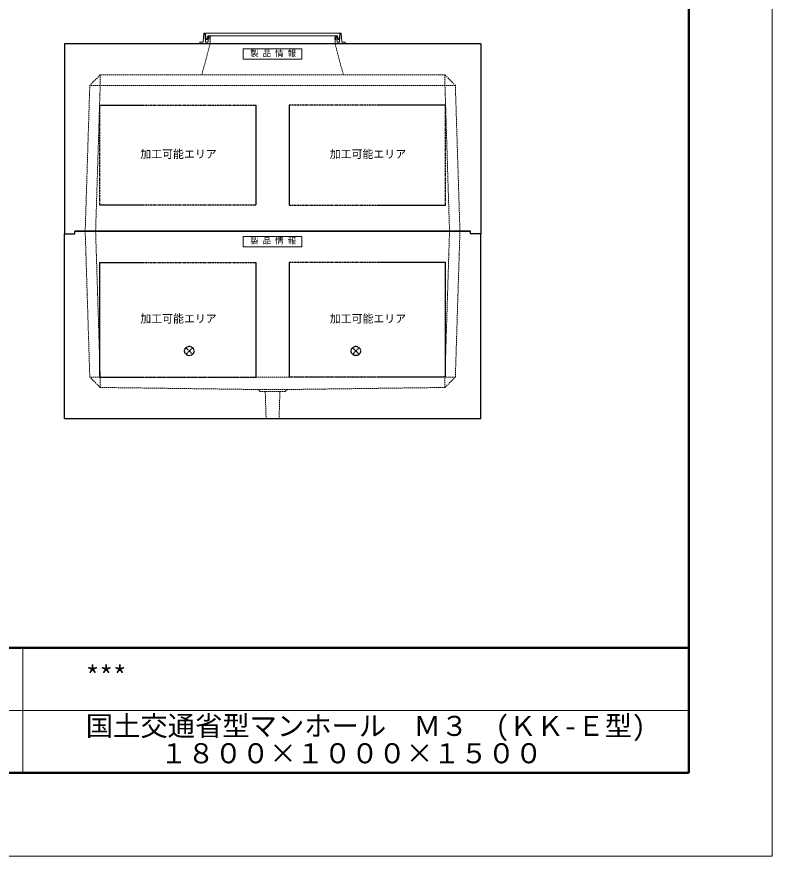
# Model space of a CAD drawing. Units: millimetres, scale not verified. Extents: x -5940 to 5940, y -4200 to 4200.
# Drawn here: x 2311 to 5940, y -4200 to -171 of the extents above; entities that cross this region are included whole.
import ezdxf
from ezdxf.enums import TextEntityAlignment as Align

# ---------------------------------------------------------------- set-up
doc = ezdxf.new("R2010")
doc.units = ezdxf.units.MM
doc.header["$LTSCALE"] = 20
doc.linetypes.add('USER1', pattern=[20, 10, -2, 2, -2, 2, -2])
doc.linetypes.add('USER2', pattern=[9.525, 6.35, -3.175])
for name, color, linetype, lineweight in [('0-0_D-TTL', 158, 'Continuous', 20), ('0-1_Defpoints', 7, 'Continuous', 18), ('0-2_D-TTL-FRAM1', 143, 'Continuous', 13), ('0-3_D-TTL-TXT', 7, 'Continuous', 13), ('0-5_D-STR-STR5', 230, 'USER1', 25), ('0-8_D-STR', 7, 'USER2', 13), ('0-9_D-STR-STR1', 7, 'USER2', 13), ('0-A_D-STR-STR4', 143, 'Continuous', 13)]:
    doc.layers.add(name, color=color, linetype=linetype, lineweight=lineweight)
doc.styles.add('ＭＳ ゴシック', font='')
doc.styles.get('ＭＳ ゴシック').set_extended_font_data('MS Gothic')

# ---------------------------------------------------------------- blocks, each defined once
blk = doc.blocks.new('A$C4DE05FD1')
at = {"layer": '0-0_D-TTL', "color": 143, "lineweight": 50}
for p in [(114800, 76000), (4000, 4000)]:
    blk.add_line(p, (114800, 4000), dxfattribs=at)
at = {"layer": '0-1_Defpoints', "color": 143}
for p in [(118800, 84000), (0, 0)]:
    blk.add_line(p, (118800, 0), dxfattribs=at)
at = {"layer": '0-2_D-TTL-FRAM1', "lineweight": 50}
blk.add_line((38800, 10000), (114800, 10000), dxfattribs=at)
at = {"layer": '0-2_D-TTL-FRAM1'}
for p, q in [((82800, 10000), (82800, 4000)), ((64800, 7000), (114800, 7000))]:
    blk.add_line(p, q, dxfattribs=at)
blk = doc.blocks.new('A$C3FC15DFF')
at = {"layer": '0-9_D-STR-STR1', "linetype": 'Continuous'}
blk.add_lwpolyline([(-2820, 0), (2820, 0), (2820, -1000), (-2820, -1000)], close=True, dxfattribs=at)
at = {"layer": '0-9_D-STR-STR1', "style": 'ＭＳ ゴシック'}
blk.add_text('製 品 情 報', height=577.3, dxfattribs=at).set_placement((-2149.6, -882.5), align=Align.BOTTOM_LEFT)
blk = doc.blocks.new('A$C221B75DC')
at = {"layer": '0-5_D-STR-STR5'}
for points in [[(-16600, 12100), (-1600, 12100), (-1600, 2500), (-16600, 2500)], [(16600, 12100), (1600, 12100), (1600, 2500), (16600, 2500)]]:
    blk.add_lwpolyline(points, close=True, dxfattribs=at)
at = {"layer": '0-8_D-STR', "linetype": 'Continuous', "lineweight": 25}
for p, q in [((-20000, 18000), (-20000, -240)), ((20000, 18000), (-20000, 18000)), ((20000, 18000), (20000, -240)), ((19000, 0), (-19000, 0))]:
    blk.add_line(p, q, dxfattribs=at)
at = {"layer": '0-8_D-STR'}
for p, q in [((-6000, 18000), (-6800, 15000)), ((6000, 18000), (6800, 15000)), ((-16560, 15000), (-17560, 14000)), ((16560, 15000), (-16560, 15000)), ((-16560, 15000), (-16560, 14000)), ((16560, 15000), (17560, 14000)), ((16560, 15000), (16560, 14000)), ((-18000, 0), (-17560, 14000)), ((17560, 14000), (-17560, 14000)), ((-17000, 0), (-16560, 14000)), ((17000, 0), (16560, 14000)), ((18000, 0), (17560, 14000))]:
    blk.add_line(p, q, dxfattribs=at)
at = {"layer": '0-8_D-STR', "linetype": 'Continuous', "lineweight": 25}
for points in [[(-20000, -240), (-19000, -240), (-19000, 0)], [(20000, -240), (19000, -240), (19000, 0)]]:
    blk.add_lwpolyline(points, dxfattribs=at)
at = {"layer": '0-9_D-STR-STR1'}
blk.add_blockref('A$C3FC15DFF', (0, 17500), dxfattribs=at)
blk = doc.blocks.new('A$C284D0AE2')
at = {"layer": '0-A_D-STR-STR4'}
for p, q in [((-6600, 1000), (-6655.6, 197.2)), ((-6500, 1000), (-6600, 1000)), ((-6442.7, 197.2), (-6500, 1000)), ((-6450, 1000), (-6450, 740)), ((-6980, 160), (-7000, 0)), ((-7000, 0), (7000, 0)), ((-6695.5, 160), (-6980, 160)), ((-6450, 740), (-6438.3, 740)), ((-6418.4, 721.8), (-6390, 400)), ((-6235.7, 160), (-6402.8, 160)), ((-6390, 400), (-6290, 400)), ((-6290, 400), (-6230, 740)), ((-6230, 740), (6230, 740)), ((-6180, 740), (-6212.4, 401.3)), ((-6212.4, 401.3), (-6172.2, 401.3)), ((-6140, 680), (-6195.9, 195.4)), ((-6000, 740), (-6180, 740)), ((-6040, 680), (-6140, 680)), ((-6000, 0), (-6040, 680)), ((-6023.6, 401.3), (-5983.5, 401.3)), ((-5983.5, 401.3), (-6000, 740)), ((6000, 740), (6180, 740)), ((6212.4, 401.3), (6172.2, 401.3)), ((6180, 740), (6212.4, 401.3)), ((6235.7, 160), (6402.8, 160)), ((6695.5, 160), (6980, 160)), ((6980, 160), (7000, 0))]:
    blk.add_line(p, q, dxfattribs=at)
for points in [[(-6450, 1000), (6450, 1000), (6450, 740), (6438.3, 740)], [(6442.7, 197.2), (6500, 1000), (6600, 1000), (6655.6, 197.2)], [(6023.6, 401.3), (5983.5, 401.3), (6000, 740)], [(6000, 0), (6040, 680), (6140, 680), (6195.9, 195.4)], [(6418.4, 721.8), (6390, 400), (6290, 400), (6230, 740)]]:
    blk.add_lwpolyline(points, dxfattribs=at)
for centre, radius, start, end in [((-6695.5, 200), 40, 270, 356.0372), ((-6402.8, 200), 40, 184.08562, 270), ((-6438.3, 720), 20, 5.04245, 90), ((-6235.7, 200), 40, 270, 353.41806), ((6235.7, 200), 40, 186.58194, 270), ((6402.8, 200), 40, 270, 355.91438), ((6438.3, 720), 20, 90, 174.95755), ((6695.5, 200), 40, 183.9628, 270)]:
    blk.add_arc(centre, radius, start, end, dxfattribs=at)
blk = doc.blocks.new('A$C2E04648D')
at = {"layer": '0-5_D-STR-STR5'}
for p, q in [((-16600, -14000), (-16600, -3000)), ((16600, -14000), (16600, -3000)), ((-16600, -14000), (-1600, -14000)), ((16600, -14000), (1600, -14000))]:
    blk.add_line(p, q, dxfattribs=at)
for points in [[(-16600, -3000), (-1600, -3000), (-1600, -14000)], [(16600, -3000), (1600, -3000), (1600, -14000)]]:
    blk.add_lwpolyline(points, dxfattribs=at)
at = {"layer": '0-8_D-STR', "linetype": 'Continuous', "lineweight": 25}
for p, q in [((-19000, 0), (19000, 0)), ((-19000, -240), (-19000, 0)), ((-20000, -18000), (-20000, -240)), ((-20000, -240), (-19000, -240)), ((20000, -18000), (-20000, -18000))]:
    blk.add_line(p, q, dxfattribs=at)
at = {"layer": '0-8_D-STR'}
for p, q in [((-18000, 0), (-17560, -14000)), ((-17000, 0), (-16560, -14000)), ((17000, 0), (16560, -14000)), ((18000, 0), (17560, -14000)), ((-16560, -15000), (-17560, -14000)), ((17560, -14000), (-17560, -14000)), ((-16560, -15000), (-16560, -14000)), ((16560, -15000), (17560, -14000)), ((16560, -15000), (16560, -14000)), ((-16560, -15000), (-1400, -15200)), ((1400, -15200), (-1400, -15200)), ((-1200, -15380), (-1400, -15200)), ((1200, -15380), (1400, -15200)), ((16560, -15000), (1400, -15200)), ((1200, -15380), (-1200, -15380)), ((-621, -18000), (-705, -15380)), ((621, -18000), (705, -15380))]:
    blk.add_line(p, q, dxfattribs=at)
at = {"layer": '0-8_D-STR', "linetype": 'Continuous', "lineweight": 25}
blk.add_lwpolyline([(20000, -18000), (20000, -240), (19000, -240), (19000, 0)], dxfattribs=at)
at = {"layer": '0-9_D-STR-STR1'}
blk.add_blockref('A$C3FC15DFF', (0, -500), dxfattribs=at)
blk = doc.blocks.new('A$C1C640AAB')
at = {"layer": '0-5_D-STR-STR5'}
for p, q in [((-318.2, -318.2), (318.2, 318.2)), ((-318.2, 318.2), (318.2, -318.2))]:
    blk.add_line(p, q, dxfattribs=at)
blk.add_circle((0, 0), 450, dxfattribs=at)
blk = doc.blocks.new('A$C465c8dee')
at = {"layer": '0-5_D-STR-STR5'}
for p in [(-8000, -11500), (8000, -11500)]:
    blk.add_blockref('A$C1C640AAB', p, dxfattribs=at)
at = {"layer": '0-8_D-STR'}
blk.add_blockref('A$C2E04648D', (0, 0), dxfattribs=at)

msp = doc.modelspace()

# ---------------------------------------------------------------- block references
at = {"layer": '0-0_D-TTL', "xscale": 0.1, "yscale": 0.1}
msp.add_blockref('A$C4DE05FD1', (-5940, -4200), dxfattribs=at)
at = {"layer": '0-8_D-STR', "xscale": 0.05, "yscale": 0.05}
for name in ['A$C221B75DC', 'A$C465c8dee']:
    msp.add_blockref(name, (3540, -1200), dxfattribs=at)
at = {"layer": '0-A_D-STR-STR4', "xscale": 0.05, "yscale": 0.05}
msp.add_blockref('A$C284D0AE2', (3540, -300), dxfattribs=at)

# ---------------------------------------------------------------- texts
at = {"layer": '0-3_D-TTL-TXT', "style": 'ＭＳ ゴシック'}
for s, p in [('***', (2642.65, -3412.4)), ('国土交通省型マンホール\u3000Ｍ３\u3000(ＫＫ-Ｅ型)', (2642.65, -3651.52)), ('１８００×１０００×１５００', (2999.75, -3782.85))]:
    msp.add_text(s, height=96.19, dxfattribs=at).set_placement(p, align=Align.BOTTOM_LEFT)
at = {"layer": '0-5_D-STR-STR5', "style": 'ＭＳ ゴシック'}
for p in [(2904.7, -860.72), (3814.7, -860.72), (2904.7, -1650.72), (3814.7, -1650.72)]:
    msp.add_text('加工可能エリア', height=38.42, dxfattribs=at).set_placement(p, align=Align.BOTTOM_LEFT)

doc.saveas('drawing.dxf')
